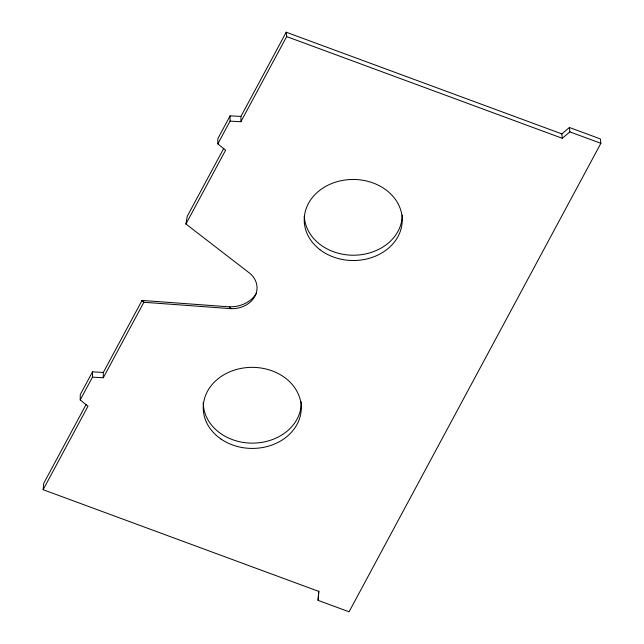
<?xml version="1.0" encoding="UTF-8"?>
<svg xmlns="http://www.w3.org/2000/svg" width="644" height="644" viewBox="0 0 644 644"><rect width="100%" height="100%" fill="white"/><g stroke="black" fill="none" stroke-linecap="round" stroke-linejoin="round"><path stroke-width="0.97" d="M561.826 133.904L286.202 32.2L286.661 36.587L562.284 138.299L561.826 133.904L569.401 127.488L600.409 138.935L600.868 143.322L349.072 611.8L318.072 600.361L318.756 591.401L43.132 489.698L87.995 406.219L80.226 399.932L80.25 394.635L92.495 371.862L103.33 372.449L142.026 300.434L229.417 306.85A29.366 24.295 0.3 0 0 256.449 293.326M80.226 399.932L92.462 377.159L92.495 371.862M92.462 377.159L103.298 377.746L103.33 372.449M141.922 300.643L143.87 302.269L231.252 308.677A25.197 20.841 0.3 0 0 254.863 296.337A25.197 20.841 0.3 0 0 250.13 273.547L185.923 224.015L225.601 150.189L217.833 143.91L217.857 138.613L230.101 115.84L240.937 116.419L286.202 32.2M217.833 143.91L230.077 121.136L230.101 115.84M230.077 121.136L240.904 121.716L240.937 116.419M318.877 591.047L318.072 600.361M43.132 489.698L43.703 483.37L86.135 404.424M185.923 224.015L187.211 216.368L223.734 148.426M103.298 377.746L143.87 302.269L142.026 300.434M240.904 121.716L286.661 36.587M562.284 138.299L569.86 131.883L569.401 127.488M569.86 131.883L600.868 143.322M229.417 306.85L231.252 308.677M301.271 401.856A49.008 40.532 0.3 0 1 252.673 443.128A49.008 40.532 0.3 0 1 203.263 402.355M402.267 215.144A49.008 40.532 0.3 0 1 353.967 255.217A49.008 40.532 0.3 0 1 304.29 216.151M220.892 438.991A49.008 40.532 0.3 0 0 300.539 414.849A49.008 40.532 0.3 0 0 235.293 369.825A49.008 40.532 0.3 0 0 220.892 438.991M319.923 249.663A49.008 40.532 0.3 0 0 401.019 229.055A49.008 40.532 0.3 0 0 338.76 181.238A49.008 40.532 0.3 0 0 319.923 249.663"/></g></svg>
